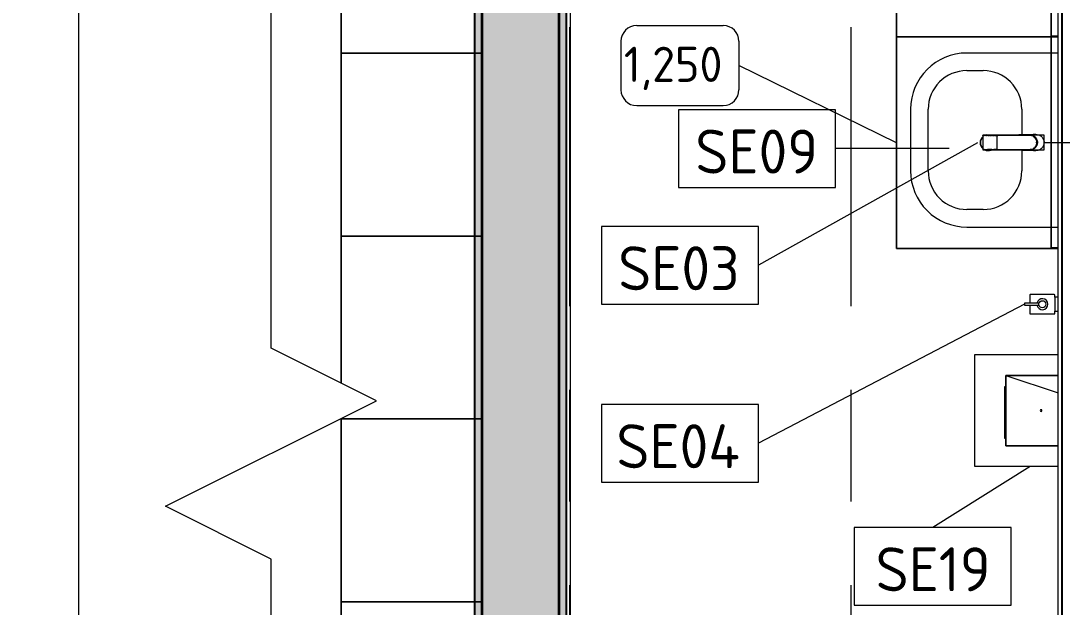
# Model space of a CAD drawing. Header units: millimetres. Extents: x 63482 to 319368, y -8553 to 29000.
# Drawn here: x 64099 to 67060, y 3806 to 5474 of the extents above; entities that cross this region are included whole.
import ezdxf

# ---------------------------------------------------------------- set-up
doc = ezdxf.new("R2010")
doc.units = ezdxf.units.MM
doc.linetypes.add('Осевая', pattern=[1587.5, 317.5, -238.125, 793.75, -238.125])
for name, color, linetype, lineweight, true_color in [('0-1', 7, 'Continuous', 9, 0x4994b4), ('A-DETL-GENF-1', 7, 'Continuous', 9, 0x4994b4), ('A-GENM-1', 7, 'Continuous', 9, 0x4994b4), ('A-WALL-1', 7, 'Continuous', 25, 0x3c3c3c), ('A-WALL-3', 7, 'Continuous', 35, 0x3c3c3c), ('A-WALL-FNSH-1', 7, 'Continuous', 15, 0x3c3c3c), ('P-SANR-FIXT-1', 7, 'Continuous', 15, 0x4994b4)]:
    doc.layers.add(name, color=color, linetype=linetype, lineweight=lineweight, true_color=true_color)
for name, color, linetype, lineweight in [('A-ANNO-DIMS', 7, 'Continuous', 9), ('A-ANNO-DIMS-50', 7, 'Continuous', 9), ('A-DETL-GENF', 7, 'Continuous', 9), ('A-GENM', 7, 'Continuous', 9), ('I-FURN', 7, 'Continuous', 9), ('I-FURN-IDEN', 7, 'Continuous', 9), ('I-WALL', 7, 'Continuous', 9), ('P-SANR-FIXT-IDEN', 7, 'Continuous', 9), ('Оси-2', 7, 'Осевая', 9)]:
    doc.layers.add(name, color=color, linetype=linetype, lineweight=lineweight)
doc.styles.add('GOST Common', font='GOST_Common.ttf', dxfattribs={"height": 125})
doc.styles.add('GOST Common_1', font='GOST_Common.ttf', dxfattribs={"height": 100})
doc.styles.add('ISOCPEUR', font='isocpeur.ttf', dxfattribs={"width": 0.9, "height": 125})
doc.dimstyles.new('ISO-2_5_0_9К_БОЛЬШОЙ', dxfattribs={"dimscale": 304.8, "dimtxt": 124.497647, "dimasz": 0.246063, "dimexe": 0.19685, "dimexo": 0.492126, "dimgap": 0, "dimtad": 1, "dimdec": 0, "dimrnd": 10, "dimzin": 0, "dimdsep": 46, "dimtxsty": 'ISOCPEUR', "dimblk1": 'OBLIQUE', "dimblk2": 'OBLIQUE', "dimsah": 1, "dimcen": 0.09, "dimdle": 0.19685, "dimazin": 0, "dimtfac": 1, "dimtdec": 4, "dimtix": 1, "dimtmove": 0, "dimatfit": 3, "dimfxl": 1, "dimtvp": 1, "dimtolj": 1, "dimtzin": 0, "dimarcsym": 2})
pattern_1 = [(0, (0, 0), (60.96, 15.24), [5.029, -40.691, 5.029, -40.691, -243.84]), (0, (0, 0), (60.96, 15.24), [-91.44, 5.029, -86.411, 5.029, -40.691, -106.68]), (0, (0, 0), (60.96, 15.24), [-228.6, 5.029, -25.451, 5.029, -71.171]), (120, (22.86, 7.62), (-43.678227, 45.1729086), [5.029, -40.691, 5.029, -40.691, -243.84]), (120, (22.86, 7.62), (-43.678227, 45.1729086), [-91.44, 5.029, -86.411, 5.029, -40.691, -106.68]), (120, (22.86, 7.62), (-43.678227, 45.1729086), [-228.6, 5.029, -25.451, 5.029, -71.171]), (240, (30.48, 38.1), (-17.281773, -60.4129086), [5.029, -40.691, 5.029, -40.691, -243.84]), (240, (30.48, 38.1), (-17.281773, -60.4129086), [-91.44, 5.029, -86.411, 5.029, -40.691, -106.68]), (240, (30.48, 38.1), (-17.281773, -60.4129086), [-228.6, 5.029, -25.451, 5.029, -71.171])]

# ---------------------------------------------------------------- blocks, each defined once
blk = doc.blocks.new('GM_Отверстие прямоугольное _в плите_ - Отверстие-V2-Фрагмент 3_1')
at = {"layer": 'A-GENM'}
for p, q in [((-100, -100), (-100, 49)), ((-100, -100), (-50.3, 49)), ((-100, 49), (-100, -100)), ((100, 49), (100, -100)), ((100, -100), (100, 49)), ((100, -100), (-100, -100)), ((-100, -100), (100, -100))]:
    blk.add_line(p, q, dxfattribs=at)
for start, end in [(360, 180), (180, 360)]:
    blk.add_arc((0, 0), 2.5, start, end, dxfattribs=at)
blk = doc.blocks.new('зеркало круглое600д - 1_22д зеркало круглое d600-31405140-Фрагмент 3_1')
at = {"layer": 'I-FURN'}
for p, q in [((-300, 20), (-300, 0)), ((-300, 20), (300, 20)), ((300, 20), (-300, 20)), ((300, 0), (300, 20))]:
    blk.add_line(p, q, dxfattribs=at)
blk = doc.blocks.new('сифон - Для раковины-V8-Фрагмент 3_1')
at = {"layer": 'P-SANR-FIXT-1'}
for radius, start, end in [(22.5, 134.338, 180), (22.5, 180, 224.5753), (21.5, 136.6301, 180), (21.5, 180, 223.4006), (22.5, 100.3246, 111.0164), (21.5, 101.7897, 108), (21.5, 81.6166, 90.6528), (21.5, 72, 75.9978), (22.5, 67.2152, 71.5917), (22.5, 244.2771, 292.5042), (21.5, 247.6878, 288), (21.5, 289.2478, 293.8296), (22.5, 293.3521, 297.2506)]:
    blk.add_arc((0, 0), radius, start, end, dxfattribs=at)
blk = doc.blocks.new('смеситель для раковины - Default-V9-Фрагмент 3_1')
at = {"layer": '0-1'}
for p, q in [((19.7, 151.6), (-19.8, 151.6)), ((-20.3, 110), (-20.4, 97.4)), ((19.8, 111.8), (-19.8, 111.8)), ((20.4, 97.4), (20.3, 110)), ((-22.8, 3), (-21.8, 15.6)), ((-18.9, 7.6), (-19.6, 9.7)), ((21.8, 15.6), (22.8, 3))]:
    blk.add_line(p, q, dxfattribs=at)
at = {"layer": '0-1', "flags": 128}
for points in [[(-20.7, 150.6), (-20.7, 150.2), (-20.7, 149.2), (-20.7, 148.3), (-20.7, 146.9), (-20.7, 145.4), (-20.8, 134.7), (-21.1, 63.6), (-21.1, 93.2)], [(19.7, 151.6), (20, 151.6), (20.2, 151.6), (20.5, 151.4), (20.6, 151.2), (20.7, 151.1), (20.8, 150.9), (20.8, 150.6)], [(-21.1, 22.2), (-21.1, 24.2), (-21.1, 63.3), (-21.1, 93.2)], [(21, 17), (21.2, 25.7), (21, 77.4), (21, 111.4)], [(-21.8, 15.6), (-21.6, 25.5), (-21.4, 39.3), (-21.2, 64), (-21.1, 88)], [(-20, 10.8), (-20.8, 13.2), (-20.9, 15.4)], [(12.1, -0.1), (16.4, 3.8), (19.5, 8.8), (21, 14.5), (21, 16)]]:
    blk.add_lwpolyline(points, dxfattribs=at)
at = {"layer": 'P-SANR-FIXT-1'}
for p, q in [((21, 151.6), (-21, 151.6)), ((-21, 151.6), (-21, -23)), ((21, -23), (21, 151.6)), ((-19.7, 144), (-19.8, 111.8)), ((19.8, 111.8), (19.7, 144)), ((19.9, 143.1), (19.9, 140.7)), ((19.9, 136.7), (19.9, 133.6)), ((19.9, 131), (20, 126.2)), ((20, 115.7), (20, 113.5)), ((20, 111.3), (20, 108.6)), ((-22.9, 0.3), (-22.9, 0.9)), ((22.5, 5), (22.9, 0.9)), ((22.9, 0.9), (22.9, 0.3)), ((-21, -23), (21, -23))]:
    blk.add_line(p, q, dxfattribs=at)
at = {"layer": 'P-SANR-FIXT-1', "flags": 128}
for points in [[(-21.1, 16.9), (-21.1, 42.2), (-21, 67.6), (-20.8, 118.3), (-20.7, 143.7), (-20.7, 149.4), (-20.8, 150.2), (-20.9, 145.3), (-20.9, 138.9), (-21.1, 88.1)], [(21.1, 88.1), (20.9, 138.9), (20.9, 145.3), (20.8, 150.2), (20.7, 149.4), (20.7, 143.7), (20.8, 118.3), (21, 67.6), (21.1, 42.2), (21.1, 16.9)], [(-20, 109.4), (-20, 111), (-20, 119.8)], [(-19.9, 125.8), (-19.9, 133.8), (-19.9, 138.3)], [(20, 123.6), (20, 119.9), (20, 117.9)], [(-15.9, 4.1), (-13.1, 1.6), (-12.1, 0.9)], [(12.1, 0.9), (13.1, 1.6), (15.9, 4.1)], [(22.9, 0.9), (22.7, 3.2), (22.5, 5.6), (22.3, 7.9), (22.1, 10.8), (21.8, 15.2)], [(-9.8, -0.4), (-6.1, -1.8), (-5.1, -2)], [(-2.7, -2.4), (-2.1, -2.5), (2.1, -2.5), (2.7, -2.4)], [(0.6, -3.9), (0.3, -3.9), (0.1, -3.9), (-0.1, -3.9), (-0.3, -3.9), (-0.6, -3.9)], [(5.1, -2), (6.1, -1.8), (9.8, -0.4)]]:
    blk.add_lwpolyline(points, dxfattribs=at)
at = {"layer": 'P-SANR-FIXT-1'}
for centre, major_axis, ratio, start_param, end_param in [((-19.8, 109.7), (-0.5, 0.002), 0.095846, 0.794229, 1.571164), ((19.8, 109.7), (0.5, 0.002), 0.095848, 4.711795, 5.488843), ((0, 17.2), (20.8, 0), 0.98634, 3.038054, 3.090126), ((0, 17.2), (20.8, 0), 0.98634, 3.29536, 3.427393), ((0, 17.2), (20.8, 0), 0.98634, 5.983401, 6.129418), ((0, 17.2), (20.8, 0), 0.98634, 0.051466, 0.103539), ((0, 17.2), (20.8, 0), 0.98634, 4.268583, 4.510817), ((0, 17.2), (18.5, 0), 0.986286, 4.671144, 4.753634), ((0, 17.2), (20.8, 0), 0.98634, 4.913948, 5.156189)]:
    blk.add_ellipse(centre, major_axis=major_axis, ratio=ratio, start_param=start_param, end_param=end_param, dxfattribs=at)
for points, knots in [([(-19.9, 147.4), (-19.9, 148), (-19.8, 149.3), (-19.8, 150.7), (-19.8, 151.5), (-19.8, 151.6), (-19.8, 151.6)], [0.1, 0.1, 0.1, 0.1, 0.2, 0.3, 0.4, 0.4725859, 0.4725859, 0.4725859, 0.4725859]), ([(-19.8, 151.6), (-19.7, 151.6), (-19.7, 151.6), (-19.7, 151.2), (-19.7, 150), (-19.7, 148.3), (-19.7, 146.2), (-19.7, 144.8), (-19.7, 144)], [0.4728347, 0.4728347, 0.4728347, 0.4728347, 0.5, 0.6, 0.7, 0.8, 0.9, 1, 1, 1, 1]), ([(19.7, 144), (19.7, 144.8), (19.7, 146.2), (19.7, 148.3), (19.7, 150), (19.7, 151.2), (19.7, 151.6), (19.7, 151.6), (19.7, 151.6)], [0, 0, 0, 0, 0.1, 0.2, 0.3, 0.4, 0.5, 0.5274121, 0.5274121, 0.5274121, 0.5274121]), ([(19.7, 151.6), (19.8, 151.6), (19.8, 151.5), (19.8, 150.7), (19.8, 149.3), (19.9, 148), (19.9, 147.4)], [0.5275209, 0.5275209, 0.5275209, 0.5275209, 0.6, 0.7, 0.8, 0.9, 0.9, 0.9, 0.9]), ([(-20.4, 97.4), (-20.4, 91.1), (-20.5, 81.8), (-20.6, 69.7), (-20.6, 60), (-20.7, 52.6), (-20.8, 47.4), (-20.8, 45.2), (-20.8, 43.5), (-20.9, 41.8), (-20.9, 39.8), (-20.9, 37.7), (-20.9, 36.2), (-20.9, 35.4), (-21, 34.1), (-21, 32.6), (-21, 31), (-21, 29.7), (-21, 28.6), (-21, 27.7), (-21, 26.8), (-21.1, 25.6), (-21.1, 22.9), (-21.1, 20.4), (-21.1, 18.4)], [0, 0, 0, 0, 0.222222, 0.333333, 0.444444, 0.583333, 0.618056, 0.652778, 0.670139, 0.6875, 0.722222, 0.756944, 0.774306, 0.782986, 0.791667, 0.826389, 0.84375, 0.861111, 0.878472, 0.887153, 0.895833, 0.913194, 0.930556, 1, 1, 1, 1]), ([(-19.8, 111.8), (-19.8, 111.8), (-19.8, 111.7), (-19.8, 110.9), (-19.8, 110.1), (-19.8, 109.7)], [0.4695548, 0.4695548, 0.4695548, 0.4695548, 0.6, 0.8, 1, 1, 1, 1]), ([(19.8, 109.7), (19.8, 110.1), (19.8, 110.9), (19.8, 111.7), (19.8, 111.8), (19.8, 111.8)], [0, 0, 0, 0, 0.2, 0.4, 0.5304748, 0.5304748, 0.5304748, 0.5304748]), ([(21.1, 18.4), (21.1, 19.2), (21.1, 20.8), (21.1, 23.1), (21.1, 25), (21.1, 26.5), (21, 27.6), (21, 28.6), (21, 30), (21, 31.7), (21, 33.4), (21, 34.6), (20.9, 35.2), (20.9, 35.7), (20.9, 36.3), (20.9, 36.9), (20.9, 38.1), (20.9, 39.8), (20.9, 41.4), (20.8, 42.8), (20.8, 44.1), (20.8, 45.8), (20.8, 48.6), (20.7, 53.5), (20.6, 60.7), (20.6, 68.9), (20.5, 76.5), (20.5, 85.7), (20.4, 92.7), (20.4, 97.4)], [0, 0, 0, 0, 0.027778, 0.055556, 0.083333, 0.097222, 0.111111, 0.125, 0.138889, 0.166667, 0.194444, 0.208333, 0.215278, 0.222222, 0.229167, 0.236111, 0.25, 0.277778, 0.305556, 0.319444, 0.333333, 0.361111, 0.388889, 0.444444, 0.555556, 0.666667, 0.75, 0.833333, 1, 1, 1, 1]), ([(-21.1, 88.1), (-21.1, 85.7), (-21.1, 82.2), (-21.1, 77.5), (-21.2, 73.9), (-21.2, 70.4), (-21.2, 66.8), (-21.2, 63.9), (-21.2, 61.5), (-21.2, 59.8), (-21.2, 58), (-21.2, 55.7), (-21.3, 52.8), (-21.3, 49.3), (-21.3, 46), (-21.3, 42.6), (-21.4, 39.4), (-21.4, 36.2), (-21.5, 32.2), (-21.5, 27.5), (-21.7, 20.9), (-21.8, 17.2), (-21.8, 15.2)], [0, 0, 0, 0, 0.083333, 0.125, 0.166667, 0.208333, 0.25, 0.291667, 0.3125, 0.333333, 0.354167, 0.375, 0.416667, 0.458333, 0.5, 0.541667, 0.583333, 0.625, 0.666667, 0.75, 0.833333, 1, 1, 1, 1]), ([(20.4, 88.2), (20.4, 88.1), (20.5, 88), (20.6, 87.8), (20.7, 87.5), (20.7, 87.4), (20.7, 87.3)], [0.19375, 0.19375, 0.19375, 0.19375, 0.25, 0.3, 0.35, 0.4, 0.4, 0.4, 0.4]), ([(21.8, 15.2), (21.8, 16.4), (21.7, 19.4), (21.6, 24.2), (21.5, 28.2), (21.5, 30.6), (21.5, 32.4), (21.4, 34.1), (21.4, 35.8), (21.4, 37.3), (21.4, 38.7), (21.4, 39.8), (21.4, 41), (21.3, 42.6), (21.3, 44.7), (21.3, 47.5), (21.3, 50.9), (21.2, 55.1), (21.2, 60), (21.2, 65.1), (21.2, 69.9), (21.2, 74.5), (21.1, 80.6), (21.1, 85.1), (21.1, 88.1)], [0, 0, 0, 0, 0.142857, 0.285714, 0.357143, 0.392857, 0.428571, 0.464286, 0.5, 0.535714, 0.553571, 0.571429, 0.589286, 0.607143, 0.642857, 0.678571, 0.714286, 0.75, 0.785714, 0.821429, 0.857143, 0.892857, 0.928571, 1, 1, 1, 1]), ([(-21.8, 15.2), (-21.9, 13.9), (-22, 12.1), (-22.1, 10.1), (-22.2, 8.7), (-22.3, 7.5), (-22.4, 6.6), (-22.5, 5.7), (-22.6, 4.8), (-22.7, 3.8), (-22.8, 2.5), (-22.9, 1.5), (-22.9, 0.9)], [0, 0, 0, 0, 0.166667, 0.25, 0.333333, 0.416667, 0.5, 0.583333, 0.666667, 0.75, 0.833333, 1, 1, 1, 1]), ([(22.9, 0.3), (22.9, -2.5), (22.3, -6.4), (20, -11.4), (17.7, -14.7), (14.9, -17.6), (11.6, -20), (7.9, -21.7), (4.5, -22.6), (1.5, -23), (-1.9, -23), (-6, -22.4), (-10, -20.8), (-12.8, -19.1), (-14.8, -17.5), (-16.7, -15.8), (-18.8, -13.3), (-21.9, -8.1), (-22.9, -3.2), (-22.9, 0.3)], [0, 0, 0, 0, 0.111111, 0.166667, 0.222222, 0.277778, 0.333333, 0.388889, 0.444444, 0.479167, 0.513889, 0.583333, 0.652778, 0.6875, 0.722222, 0.756944, 0.791667, 0.861111, 1, 1, 1, 1]), ([(-16.4, 3.7), (-16.6, 4.1), (-17.6, 5.3), (-18.7, 7.1), (-19.6, 9), (-20.1, 10.6), (-20.6, 12.1), (-21, 14.3), (-21.1, 15.9), (-21.1, 16.9)], [0.5566569, 0.5566569, 0.5566569, 0.5566569, 0.6, 0.7, 0.75, 0.8, 0.85, 0.9, 1, 1, 1, 1]), ([(-21.1, 16.4), (-21.1, 14.3), (-20.4, 11.1), (-18.7, 7.6), (-17.5, 5.8), (-16.4, 4.5), (-15.2, 3.2), (-13.9, 2.1), (-12.5, 1), (-10.9, 0.1), (-9.2, -0.7), (-6.9, -1.7), (-3.8, -2.5), (0, -2.8), (3.8, -2.5), (6.9, -1.7), (9, -0.9), (10.1, -0.3), (10.9, 0.1), (11.7, 0.5), (12.7, 1.2), (13.9, 2), (15, 3), (15.8, 3.8), (16.4, 4.5), (17, 5.2), (17.7, 6.2), (18.6, 7.6), (19.3, 9), (19.7, 9.9), (19.9, 10.5), (20, 10.9), (20.2, 11.2), (20.3, 11.7), (20.6, 12.6), (20.8, 13.8), (21, 15.1), (21.1, 16), (21.1, 16.4)], [0, 0, 0, 0, 0.111111, 0.166667, 0.194444, 0.222222, 0.25, 0.277778, 0.305556, 0.333333, 0.361111, 0.388889, 0.444444, 0.5, 0.555556, 0.611111, 0.638889, 0.652778, 0.666667, 0.680556, 0.694444, 0.722222, 0.75, 0.763889, 0.777778, 0.791667, 0.805556, 0.833333, 0.861111, 0.875, 0.881944, 0.888889, 0.895833, 0.902778, 0.916667, 0.944444, 0.972222, 1, 1, 1, 1]), ([(-20.8, 14.6), (-20.7, 14.1), (-20.6, 12.9), (-20.2, 11.6), (-20, 10.9)], [0, 0, 0, 0, 0.4, 1, 1, 1, 1]), ([(-18.3, 9.9), (-18.8, 10.8), (-20.1, 14), (-20.7, 17.5), (-20.7, 19.9)], [-0.157337, -0.157337, -0.157337, -0.157337, -0.1111111, 0, 0, 0, 0]), ([(-19.3, 9.3), (-19.1, 8.7), (-18.5, 7.4), (-17.6, 6.2), (-17.1, 5.5)], [0.2222222, 0.2222222, 0.2222222, 0.2222222, 0.4444444, 0.7777778, 0.7777778, 0.7777778, 0.7777778]), ([(-13.9, 4), (-14.7, 4.7), (-15.8, 6), (-16.9, 7.4), (-17.2, 8)], [-0.26859689, -0.26859689, -0.26859689, -0.26859689, -0.22222222, -0.18982564, -0.18982564, -0.18982564, -0.18982564]), ([(-10, -1.5), (-10.9, -1), (-12.8, 0.2), (-14.5, 1.7), (-15.3, 2.6), (-15.4, 2.7)], [0.3, 0.3, 0.3, 0.3, 0.4, 0.5, 0.5124698, 0.5124698, 0.5124698, 0.5124698]), ([(-7.8, 0), (-8.7, 0.4), (-10.3, 1.2), (-11.7, 2.2), (-12.3, 2.7)], [-0.37982072, -0.37982072, -0.37982072, -0.37982072, -0.33333333, -0.30027801, -0.30027801, -0.30027801, -0.30027801]), ([(17.3, 8), (16.9, 7.4), (15, 4.8), (10.7, 1.1), (3.8, -1.6), (-2, -1.6), (-5.1, -0.9), (-5.8, -0.7)], [-0.8101744, -0.8101744, -0.8101744, -0.8101744, -0.7777778, -0.6666667, -0.5555556, -0.4444444, -0.4109505, -0.4109505, -0.4109505, -0.4109505]), ([(20.9, 14), (20.9, 13.9), (20.7, 12.8), (20.2, 10.6), (19, 7.6), (16.7, 3.9), (12.9, 0), (8, -2.6), (4.7, -3.4), (3.5, -3.6)], [0.0919533, 0.0919533, 0.0919533, 0.0919533, 0.1, 0.2, 0.3, 0.4, 0.6, 0.8, 0.9091362, 0.9091362, 0.9091362, 0.9091362]), ([(17.1, 5.5), (17.5, 6), (18.6, 7.6), (19.5, 9.4), (19.9, 10.7)], [0.2222222, 0.2222222, 0.2222222, 0.2222222, 0.4444444, 0.9768048, 0.9768048, 0.9768048, 0.9768048]), ([(20.7, 19.9), (20.7, 17.5), (20.1, 14), (18.8, 10.8), (18.3, 9.9)], [-1, -1, -1, -1, -0.8888889, -0.8424724, -0.8424724, -0.8424724, -0.8424724]), ([(20.2, 11.7), (20.3, 12), (20.6, 12.9), (20.7, 13.9), (20.8, 14.6)], [0.2222222, 0.2222222, 0.2222222, 0.2222222, 0.4444444, 1, 1, 1, 1]), ([(-0.6, -3.9), (-1.6, -3.9), (-3.8, -3.7), (-6.8, -2.9), (-8.7, -2.1), (-9.5, -1.7)], [0, 0, 0, 0, 0.1, 0.2, 0.2837623, 0.2837623, 0.2837623, 0.2837623]), ([(-0.6, -3.9), (-0.6, -3.9), (-0.6, -3.7), (-0.6, -3.5), (-0.6, -3.3), (-0.6, -3.2)], [0, 0, 0, 0, 0.3636364, 0.5454545, 0.7272727, 0.7272727, 0.7272727, 0.7272727]), ([(0.6, -3.9), (0.6, -3.9), (0.6, -3.7), (0.6, -3.5), (0.6, -3.3), (0.6, -3.2)], [0, 0, 0, 0, 0.3636364, 0.5454545, 0.7272727, 0.7272727, 0.7272727, 0.7272727])]:
    blk.add_open_spline(points, degree=3, knots=knots, dxfattribs=at)
for points in [[(-19.8, 111.8), (-19.8, 111.8), (-19.8, 111.8), (-19.8, 111.8)], [(-19.8, 110.3), (-19.8, 110.5), (-19.8, 110.7), (-19.8, 110.9)], [(19.8, 111.8), (19.8, 111.8), (19.8, 111.8), (19.8, 111.8)], [(19.8, 110.9), (19.8, 110.6), (19.8, 110.3), (19.8, 110)], [(-20.5, 88.2), (-20.6, 88.2), (-20.7, 88.2), (-20.8, 88.2)], [(-22.9, 0.9), (-22.9, 2.2), (-22.8, 3.6), (-22.6, 4.9)], [(2.5, -3.8), (1.8, -3.9), (1.2, -3.9), (0.6, -3.9)]]:
    blk.add_open_spline(points, degree=3, dxfattribs=at)
blk = doc.blocks.new('TOY_Диспансер мыло - Дозатор Elegance new 11654 019001 хром-30593950-Фрагмент 3_1')
at = {"layer": 'A-GENM-1'}
for p, q in [((127.9, 101.6), (122.2, 101.6)), ((122.2, 101.6), (122.2, 86.7)), ((127.9, 86.7), (127.9, 101.6)), ((97.5, 84.7), (97.5, 17)), ((122.2, 86.7), (99.5, 86.7)), ((122.2, 86.7), (102.9, 86.7)), ((122.2, 87.7), (122.2, 60.3)), ((127.9, 60.3), (127.9, 87.7)), ((146.9, 86.7), (127.9, 86.7)), ((150.5, 86.7), (127.9, 86.7)), ((152.5, 17), (152.5, 84.7)), ((99.5, 15), (105, 15)), ((145, 15), (105, 15)), ((105, 15), (105, 5.5)), ((145, 5.5), (145, 15)), ((145, 15), (150.5, 15))]:
    blk.add_line(p, q, dxfattribs=at)
blk.add_circle((125, 50.7), 10, dxfattribs=at)
for centre, radius, start, end in [((99.5, 84.7), 2, 90, 180), ((125, 50.7), 15.7, 100.4353, 79.365), ((150.5, 84.7), 2, 360, 90), ((99.5, 17), 2, 180, 270), ((150.5, 17), 2, 270, 360)]:
    blk.add_arc(centre, radius, start, end, dxfattribs=at)
blk = doc.blocks.new('Plumbing_Drainage_hansgrohe_56248XXX-RainDrain-Point-Complete-set-po - 800 Stainless Steel Optic-30807005-Фрагмент 3_1')
at = {"layer": 'A-DETL-GENF-1'}
for p, q in [((79.7, 158.5), (-158.5, 158.5)), ((-158.5, 158.5), (-158.5, -158.5)), ((-69.3, 68), (-73, 68)), ((-73, 68), (-73, -78)), ((-69.7, 64.7), (-69.7, -74.7)), ((-73, -78), (-69.3, -78)), ((-158.5, -158.5), (79.7, -158.5))]:
    blk.add_line(p, q, dxfattribs=at)
blk = doc.blocks.new('Мебель_универсальная - 1_250-31404904-Фрагмент 3_1')
at = {"layer": 'I-FURN'}
for p, q in [((-301, 229.7), (-301, 209.7)), ((-301, 209.7), (-301, 229.7)), ((-301, 209.7), (-301, -230)), ((-301, -230), (-301, 209.7)), ((301, 209.7), (301, 229.7)), ((301, 229.7), (301, 209.7)), ((301, -230), (301, 209.7)), ((301, 209.7), (301, -230)), ((-301, -230), (301, -230)), ((301, -230), (-301, -230))]:
    blk.add_line(p, q, dxfattribs=at)
blk = doc.blocks.new('Мебель_универсальная - 1_250-V15-Фрагмент 3_1')
at = {"layer": 'I-FURN'}
for p, q in [((-301, 229.7), (-301, 209.7)), ((-301, 209.7), (-301, 229.7)), ((-301, 209.7), (-301, -230)), ((-301, -230), (-301, 209.7)), ((301, -230), (301, 229.7)), ((301, 229.7), (301, -230)), ((-301, -230), (301, -230)), ((301, -230), (-301, -230))]:
    blk.add_line(p, q, dxfattribs=at)
blk = doc.blocks.new('шкаф 1_112 - шкаф 1_112-31117176-Фрагмент 3_1')
at = {"layer": 'I-FURN'}
for p, q in [((-400, 6070), (-400, 3916.7)), ((-400, 5375), (-400, 4855)), ((-400, 4855), (-400, 5375)), ((0, 4855), (0, 5375)), ((-400, 4855), (-20, 4855)), ((-400, 4855), (0, 4855)), ((-20, 4855), (-400, 4855)), ((0, 4855), (-400, 4855)), ((-400, 4855), (-400, 4335)), ((-400, 4335), (-400, 4855)), ((-400, 4855), (-20, 4855)), ((0, 4335), (0, 4855)), ((-400, 4335), (-20, 4335)), ((0, 4335), (-400, 4335)), ((-400, 4335), (-400, 3916.7)), ((-400, 3916.7), (-400, 4335)), ((-400, 4335), (-20, 4335)), ((-400, 4335), (0, 4335)), ((-20, 4335), (-400, 4335)), ((0, 3815), (0, 4335)), ((-400, 3815.8), (-400, 0)), ((-400, 3815.8), (-400, 3815)), ((-400, 3815), (-400, 3815.8)), ((-400, 3815), (-20, 3815)), ((-400, 3815), (0, 3815)), ((-20, 3815), (-400, 3815)), ((0, 3815), (-400, 3815)), ((-400, 3815), (-400, 3295)), ((-400, 3295), (-400, 3815)), ((-400, 3815), (-20, 3815)), ((0, 3295), (0, 3815)), ((-20, 3295), (-400, 3295)), ((0, 3295), (-400, 3295)), ((-400, 3295), (-400, 2775)), ((-400, 2775), (-400, 3295)), ((-400, 3295), (-20, 3295)), ((-400, 3295), (0, 3295)), ((-20, 3295), (-400, 3295)), ((0, 2775), (0, 3295))]:
    blk.add_line(p, q, dxfattribs=at)
blk = doc.blocks.new('Раковина SE09 - гибкая подводка_ 640х550х165 PN6_3_ ХВ_ГВ накидная гайка BP DN15_ К-гл_кон_ П DN 50-31403992-Фрагмент 3_1')
at = {"layer": 'P-SANR-FIXT-1'}
for p, q in [((-255, 0), (-255, -20)), ((240, -20), (240, 0)), ((-255, -20), (-255, -260)), ((240, -260), (240, -20)), ((-95, -103.6), (-21.9, -103.6)), ((19.9, -103.6), (20.6, -103.6)), ((20.8, -103.6), (80, -103.6)), ((-205, -260), (-205, -213.6)), ((190, -213.6), (190, -260)), ((80, -370), (-95, -370)), ((-95, -420), (80, -420))]:
    blk.add_line(p, q, dxfattribs=at)
for centre, radius, start, end in [((-95, -213.6), 110, 90, 180), ((80, -213.6), 110, 0, 90), ((-95, -260), 160, 180, 270), ((-95, -260), 110, 180, 270), ((80, -260), 160, 270, 0), ((80, -260), 110, 270, 0)]:
    blk.add_arc(centre, radius, start, end, dxfattribs=at)
blk = doc.blocks.new('DET_L_Линия разрыва - М100-31031408-Фрагмент 3_1')
at = {"layer": 'A-DETL-GENF'}
for p, q in [((4750, 300), (4600, 0)), ((5050, -300), (4750, 300)), ((4600, 0), (0, 0)), ((5200, 0), (5050, -300)), ((9800, 0), (5200, 0))]:
    blk.add_line(p, q, dxfattribs=at)
blk = doc.blocks.new('М_сантехническая_рамка1 - В рамке-30590747-Фрагмент 3_1')
at = {"layer": 'P-SANR-FIXT-IDEN'}
for p, q in [((4.293, 2.24), (-4.639, 2.24)), ((-4.639, 2.24), (-4.639, -2.178)), ((4.293, -2.178), (4.293, 2.24)), ((-4.639, -2.178), (4.293, -2.178))]:
    blk.add_line(p, q, dxfattribs=at)
blk = doc.blocks.new('Марка_Мебель - В прямоуг_Balcon_Марка-25523697-Фрагмент 3_1')
at = {"layer": 'I-FURN-IDEN'}
for p, q in [((-2.455, 2.278), (2.455, 2.278)), ((-3.355, 1.378), (-3.355, -1.384)), ((3.355, 1.378), (3.355, -1.378)), ((-2.461, -2.278), (2.455, -2.278))]:
    blk.add_line(p, q, dxfattribs=at)
for centre, radius, start, end in [((-2.455, 1.378), 0.9, 90, 180), ((2.455, 1.378), 0.9, 0, 90), ((-2.461, -1.384), 0.893, 180, 270), ((2.455, -1.378), 0.9, 270, 0)]:
    blk.add_arc(centre, radius, start, end, dxfattribs=at)
blk = doc.blocks.new('DIMBLOCK23-Фрагмент 3_1')
at = {"layer": 'A-ANNO-DIMS-50'}
for p, q in [((64263.1, 7860), (64263.1, 3600)), ((64166.2, 7800), (64323.1, 7800)), ((64263.1, 7800), (64166.2, 7800)), ((64166.2, 3600), (64323.1, 3600)), ((64263.1, 3600), (64166.2, 3600))]:
    blk.add_line(p, q, dxfattribs=at)
at = {"layer": 'A-ANNO-DIMS-50', "lineweight": 20}
for p, q in [((64263.1, 7800), (64225.6, 7837.5)), ((64263.1, 7800), (64300.6, 7762.5)), ((64263.1, 3600), (64225.6, 3637.5)), ((64263.1, 3600), (64300.6, 3562.5))]:
    blk.add_line(p, q, dxfattribs=at)
at = {"layer": 'A-ANNO-DIMS-50', "color": 0, "insert": (64099.8, 5536), "char_height": 125, "width": 393.604, "attachment_point": 1, "rotation": 90, "line_spacing_factor": 1.149209, "style": 'ISOCPEUR'}
blk.add_mtext('4200', dxfattribs=at)
blk = doc.blocks.new('_Oblique')
at = {"color": 0, "linetype": 'ByBlock', "lineweight": -2}
blk.add_line((-0.5, -0.5), (0.5, 0.5), dxfattribs=at)

msp = doc.modelspace()

# ---------------------------------------------------------------- hatches: boundary and pattern name
at = {"layer": 'I-WALL'}
h = msp.add_hatch(dxfattribs=at)
h.set_pattern_fill('FP_3', color=256, style=0, pattern_type=2)
h.set_pattern_definition([(45, (0, 0), (-28.512667, 28.512667), []), (45, (28.51, 0), (-28.512667, 28.512667), [50.403, -10.081, 1.676, -8.404])])
h.paths.add_polyline_path([(65630, -100), (65630, 7400), (65410, 7400), (65410, -100)])
h = msp.add_hatch(dxfattribs=at)
h.set_pattern_fill('FP_10', color=256, style=0, pattern_type=2)
h.set_pattern_definition(pattern_1)
h.paths.add_polyline_path([(65650, 400), (65650, 7380), (65630, 7380), (65630, 400)])
h = msp.add_hatch(dxfattribs=at)
h.set_pattern_fill('FP_10', color=256, style=0, pattern_type=2)
h.set_pattern_definition(pattern_1)
h.paths.add_polyline_path([(65410, 140), (65410, 7070), (65390, 7070), (65390, 140)])

# ---------------------------------------------------------------- linework, layer by layer
at = {"layer": 'A-WALL-1'}
for p, q in [((67060, 3740), (67060, 7660)), ((65650, 7380), (65650, 420)), ((65390, 140), (65390, 7050))]:
    msp.add_line(p, q, dxfattribs=at)
at = {"layer": 'A-WALL-3'}
for p, q in [((65410, 7400), (65410, -100)), ((65630, -100), (65630, 7400))]:
    msp.add_line(p, q, dxfattribs=at)
at = {"layer": 'A-WALL-FNSH-1'}
for p, q in [((67059, 7659), (67059, 3739)), ((65651, 7379), (65651, 420)), ((65389, 7049), (65389, 141))]:
    msp.add_line(p, q, dxfattribs=at)
at = {"layer": 'I-FURN-IDEN'}
msp.add_line((66589.3, 5126.9), (66141.1, 5346.3), dxfattribs=at)
at = {"layer": 'I-WALL'}
for p, q in [((67049, 3729), (67049, 7660)), ((65661, 7380), (65661, 431))]:
    msp.add_line(p, q, dxfattribs=at)
at = {"layer": 'P-SANR-FIXT-IDEN'}
for p, q in [((66819.3, 5126.9), (66196.7, 4778.4)), ((67008.6, 5127.5), (67112.6, 5127.5)), ((66738.4, 5110.4), (66415.9, 5110.4)), ((66952.9, 4667.5), (66196.4, 4272.3)), ((66969.2, 4206.1), (66692, 4032.7))]:
    msp.add_line(p, q, dxfattribs=at)
at = {"layer": 'Оси-2'}
for p, q in [((65660, -656.3), (65660, 7892.8)), ((66460, -656.3), (66460, 7892.8))]:
    msp.add_line(p, q, dxfattribs=at)

# ---------------------------------------------------------------- block references
at = {"layer": 'A-DETL-GENF', "rotation": 270.0000000000003}
msp.add_blockref('DET_L_Линия разрыва - М100-31031408-Фрагмент 3_1', (64810.9, 9142.8), dxfattribs=at)
at = {"layer": 'A-GENM', "rotation": 270}
msp.add_blockref('GM_Отверстие прямоугольное _в плите_ - Отверстие-V2-Фрагмент 3_1', (67000, 4365), dxfattribs=at)
at = {"layer": 'I-FURN'}
msp.add_blockref('шкаф 1_112 - шкаф 1_112-31117176-Фрагмент 3_1', (65410, 526.5), dxfattribs=at)
for name, p, rotation in [('Мебель_универсальная - 1_250-31404904-Фрагмент 3_1', (66819.3, 5728.9), 269.9999999999999), ('зеркало круглое600д - 1_22д зеркало круглое d600-31405140-Фрагмент 3_1', (67049, 5731.1), 90.0000000000001), ('Мебель_универсальная - 1_250-V15-Фрагмент 3_1', (66819.3, 5126.9), 269.9999999999999), ('зеркало круглое600д - 1_22д зеркало круглое d600-31405140-Фрагмент 3_1', (67049, 5128.9), 90.0000000000001)]:
    msp.add_blockref(name, p, dxfattribs=dict(at, rotation=rotation))
at = {"layer": 'I-FURN-IDEN', "xscale": 49.99999999999998, "yscale": 49.99999999999998, "zscale": 49.99999999999998}
msp.add_blockref('Марка_Мебель - В прямоуг_Balcon_Марка-25523697-Фрагмент 3_1', (65973.4, 5346.3), dxfattribs=at)
at = {"layer": 'P-SANR-FIXT-1'}
for name, p, rotation in [('Раковина SE09 - гибкая подводка_ 640х550х165 PN6_3_ ХВ_ГВ накидная гайка BP DN15_ К-гл_кон_ П DN 50-31403992-Фрагмент 3_1', (67049, 5126.9), 270.0000000000001), ('смеситель для раковины - Default-V9-Фрагмент 3_1', (66985.6, 5127.5), 89.99999999999912), ('TOY_Диспансер мыло - Дозатор Elegance new 11654 019001 хром-30593950-Фрагмент 3_1', (67054.5, 4542.5), 89.99999999999987)]:
    msp.add_blockref(name, p, dxfattribs=dict(at, rotation=rotation))
for name, p in [('сифон - Для раковины-V8-Фрагмент 3_1', (66849.3, 5126.9)), ('Plumbing_Drainage_hansgrohe_56248XXX-RainDrain-Point-Complete-set-po - 800 Stainless Steel Optic-30807005-Фрагмент 3_1', (66969.3, 4365))]:
    msp.add_blockref(name, p, dxfattribs=at)
at = {"layer": 'P-SANR-FIXT-IDEN', "xscale": 49.99999999999998, "yscale": 49.99999999999998, "zscale": 49.99999999999998}
for p in [(66201.3, 5108.8), (65982, 4776.8), (65981.8, 4270.7), (66700.6, 3920.7)]:
    msp.add_blockref('М_сантехническая_рамка1 - В рамке-30590747-Фрагмент 3_1', p, dxfattribs=at)

# ---------------------------------------------------------------- texts
at = {"layer": 'I-FURN-IDEN', "insert": (65813.9, 5399.8), "char_height": 100, "width": 368.776, "attachment_point": 1, "style": 'GOST Common_1'}
msp.add_mtext('1,250', dxfattribs=at)
at = {"layer": 'P-SANR-FIXT-IDEN', "char_height": 125, "attachment_point": 1, "style": 'GOST Common'}
for s, insert, width in [('SE09', (66017, 5164.2), 444.937), ('SE03', (65797.7, 4832.3), 444.937), ('SE04', (65792.5, 4326.1), 456.962), ('SE19', (66529.6, 3976.1), 412.869)]:
    msp.add_mtext(s, dxfattribs=dict(at, insert=insert, width=width))

# ---------------------------------------------------------------- dimensions: what is measured, and where the dimension line sits
at = {"layer": 'A-ANNO-DIMS'}
dim = msp.add_linear_dim(base=(64263.1, 3600), p1=(64316.2, 7800), p2=(64316.2, 3600), angle=90, dimstyle='ISO-2_5_0_9К_БОЛЬШОЙ', override={"dimpost": '<>', "dimfxl": 4200}, dxfattribs=at)
dim.commit()
dim.dimension.update_dxf_attribs({"geometry": 'DIMBLOCK23-Фрагмент 3_1', "text_midpoint": (64200.6, 5700)})

doc.saveas('drawing.dxf')
